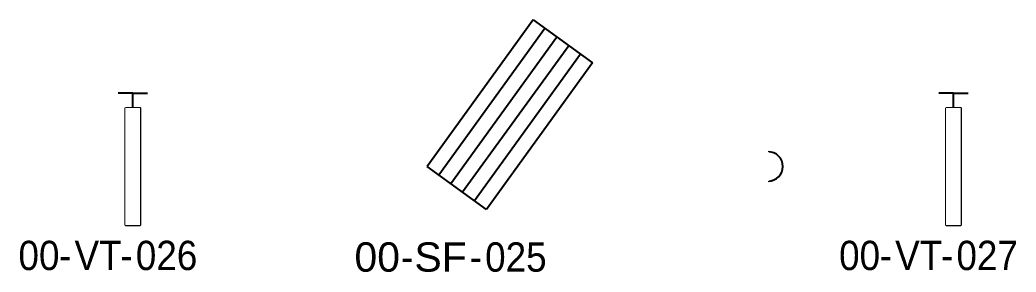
# Model space of a CAD drawing. Header units: millimetres. Extents: x 0 to 12089, y -479 to 374.
# Drawn here: x 197.8 to 265.8, y 232.8 to 250 of the extents above; entities that cross this region are included whole.
import ezdxf
from ezdxf.enums import TextEntityAlignment as Align

# ---------------------------------------------------------------- set-up
doc = ezdxf.new("R2010")
doc.units = ezdxf.units.MM
doc.header["$LTSCALE"] = 0.25
doc.set_wipeout_variables(frame=1)
doc.layers.add('equipment', color=5, linetype='Continuous', lineweight=25, true_color=0x0000ff)
doc.layers.add('sewer', color=7, linetype='Continuous', lineweight=25, true_color=0x1c2600)
doc.styles.add('Organica', font='arial.ttf')

# ---------------------------------------------------------------- blocks, each defined once
blk = doc.blocks.new('break')
blk.add_arc((0, 0), 1, 270, 90)
blk.add_wipeout([(-0.12, -0.113), (-0.12, -0.887), (0, -1), (0.12, -0.887), (0.12, -0.113), (0, 0)])
blk.add_wipeout([(-0.12, 0.113), (-0.12, 0.887), (0, 1), (0.12, 0.887), (0.12, 0.113), (0, 0)])
blk = doc.blocks.new('*U136')
at = {"lineweight": 25, "ltscale": 0.25}
for p, q in [((0.5, 9), (-0.5, 9)), ((0.5, 8), (0.5, 9)), ((0.5, 9), (1.5, 9)), ((0, 8), (1, 8)), ((0, 0), (0, 8)), ((1, 0), (1, 8)), ((0, 0), (1, 0))]:
    blk.add_line(p, q, dxfattribs=at)
blk.add_lwpolyline([(0, 8), (1, 8), (1, 0), (0, 0)], close=True, dxfattribs=at)
at = {"char_height": 2, "width": 5.34017, "attachment_point": 6, "line_spacing_factor": 0.9, "style": 'Organica'}
for insert in [(-3.7, -2.068), (0.5, -2.068)]:
    blk.add_mtext('{\\W0.9;-}', dxfattribs=dict(at, insert=insert))
at = {"style": 'Organica', "flags": 1}
for tag, p in [('EQUIP_TYPE', (37.602, 83.277)), ('NOTE', (37.602, 80.277)), ('NOTE_CHINESE', (37.602, 77.277)), ('MATERIAL_FRAME', (37.602, 74.175)), ('MATERIAL_STEM', (37.602, 71.175)), ('MATERIAL_BODY', (37.602, 68.175)), ('MATERIAL_SEALING', (37.602, 65.175)), ('MODEL', (37.602, 55.857)), ('MANUFACTURE', (37.602, 52.753)), ('UNIT_WATER_LEVEL', (37.759, 49.294)), ('UNIT_CHANNELH', (37.759, 46.294)), ('UNIT_CHANNELW', (37.759, 43.498)), ('SP_WATER_LEVEL', (37.759, 40.498)), ('SP_CHANNELW', (37.759, 37.498)), ('SP_CHANNELH', (37.759, 34.294)), ('STB_DTY', (37.759, 31.294)), ('PROCESSUNITAREA', (37.759, 27.659))]:
    blk.add_attdef(tag, text='', height=2, dxfattribs=at).set_placement(p, align=Align.MIDDLE_CENTER)
at = {"style": 'Organica', "width": 0.9}
for tag, p in [('AREA_CODE', (-4.5, -2.068)), ('TAG_ID', (-0.259, -2.068))]:
    blk.add_attdef(tag, text='', height=2, dxfattribs=at).set_placement(p, align=Align.MIDDLE_RIGHT)
at = {"style": 'Organica', "width": 0.9, "flags": 8}
blk.add_attdef('TAG', text='', height=2, dxfattribs=at).set_placement((2.809, -2.068), align=Align.MIDDLE_CENTER)
blk.add_wipeout([(0, 8), (1, 8), (1, 0), (0, 0)])
blk = doc.blocks.new('*U516')
at = {"lineweight": 25, "ltscale": 0.25}
for p, q in [((3.189, 12.932), (-4.05, 2.932)), ((3.189, 12.932), (7.239, 10)), ((3.999, 12.345), (-3.24, 2.345)), ((4.809, 11.759), (-2.43, 1.759)), ((5.619, 11.173), (-1.62, 1.173)), ((6.429, 10.586), (-0.81, 0.586)), ((7.239, 10), (0, 0)), ((0, 0), (-4.05, 2.932))]:
    blk.add_line(p, q, dxfattribs=at)
at = {"char_height": 2, "width": 5.34017, "attachment_point": 6, "line_spacing_factor": 0.9, "style": 'Organica'}
for insert in [(-4.994, -3.244), (-0.294, -3.244)]:
    blk.add_mtext('{\\W0.9;-}', dxfattribs=dict(at, insert=insert))
at = {"style": 'Organica', "flags": 1}
for tag, p in [('EQUIP_TYPE', (35.833, 88.412)), ('NOTE', (35.833, 85.412)), ('NOTE_CHINESE', (35.833, 82.412)), ('MATERIAL_FRAME', (35.833, 79.412)), ('MATERIAL_FIXED', (35.833, 76.412)), ('MATERIAL_BARS', (35.833, 73.412)), ('MATERIAL_COVER', (35.833, 70.31)), ('INSTALLED_POWER', (35.833, 67.106)), ('CONSUMED_POWER', (35.833, 64.106)), ('MODEL', (35.833, 60.993)), ('MANUFACTURE', (35.833, 57.889)), ('UNIT_SPACING', (35.833, 54.685)), ('SP_SPACING', (35.833, 51.685)), ('UNIT_FLOW', (35.833, 48.572)), ('SP_FLOW', (35.833, 45.572)), ('CHANNELWIDTH', (35.833, 42.468)), ('STB_DTY', (36.098, 39.006)), ('RUNNINGHOURS', (36.098, 36.006)), ('DI', (36.098, 33.006)), ('DO', (36.098, 30.006)), ('AI', (36.098, 27.006)), ('AO', (36.098, 24.006)), ('PB', (36.098, 21.006)), ('PO', (36.098, 18.006)), ('PROCESSUNITAREA', (36.098, 15.147))]:
    blk.add_attdef(tag, text='', height=2, dxfattribs=at).set_placement(p, align=Align.MIDDLE_CENTER)
at = {"style": 'Organica'}
for tag, p in [('AREA_CODE', (-5.894, -3.244)), ('TAG_ID', (-1.336, -3.244))]:
    blk.add_attdef(tag, text='', height=2, dxfattribs=at).set_placement(p, align=Align.MIDDLE_RIGHT)
at = {"style": 'Organica', "width": 0.9, "flags": 8}
blk.add_attdef('TAG', text='', height=2, dxfattribs=at).set_placement((2.015, -3.244), align=Align.MIDDLE_CENTER)

msp = doc.modelspace()

# ---------------------------------------------------------------- block references
at = {"layer": 'equipment'}
ref = msp.add_blockref('*U516', (229.631, 237.068), dxfattribs=at)
ref.add_attrib('TAG', '025', dxfattribs={"layer": '0', "height": 2, "style": 'Organica', "width": 0.9}).set_placement((231.646, 233.824), align=Align.MIDDLE_CENTER)
ref.add_attrib('AREA_CODE', '00', dxfattribs={"layer": '0', "height": 2, "style": 'Organica'}).set_placement((223.737, 233.824), align=Align.MIDDLE_RIGHT)
ref.add_attrib('TAG_ID', 'SF', dxfattribs={"layer": '0', "height": 2, "style": 'Organica'}).set_placement((228.294, 233.824), align=Align.MIDDLE_RIGHT)
ref = msp.add_blockref('*U136', (205, 236), dxfattribs=at)
ref.add_attrib('TAG', '026', dxfattribs={"layer": '0', "height": 2, "style": 'Organica', "width": 0.9}).set_placement((207.809, 233.932), align=Align.MIDDLE_CENTER)
ref.add_attrib('AREA_CODE', '00', dxfattribs={"layer": '0', "height": 2, "style": 'Organica', "width": 0.9}).set_placement((200.5, 233.932), align=Align.MIDDLE_RIGHT)
ref.add_attrib('TAG_ID', 'VT', dxfattribs={"layer": '0', "height": 2, "style": 'Organica', "width": 0.9}).set_placement((204.741, 233.932), align=Align.MIDDLE_RIGHT)
ref = msp.add_blockref('*U136', (261, 236), dxfattribs=at)
ref.add_attrib('TAG', '027', dxfattribs={"layer": '0', "height": 2, "style": 'Organica', "width": 0.9}).set_placement((263.809, 233.932), align=Align.MIDDLE_CENTER)
ref.add_attrib('AREA_CODE', '00', dxfattribs={"layer": '0', "height": 2, "style": 'Organica', "width": 0.9}).set_placement((256.5, 233.932), align=Align.MIDDLE_RIGHT)
ref.add_attrib('TAG_ID', 'VT', dxfattribs={"layer": '0', "height": 2, "style": 'Organica', "width": 0.9}).set_placement((260.741, 233.932), align=Align.MIDDLE_RIGHT)
at = {"layer": 'sewer'}
msp.add_blockref('break', (248.869, 240.002), dxfattribs=at)

doc.saveas('drawing.dxf')
